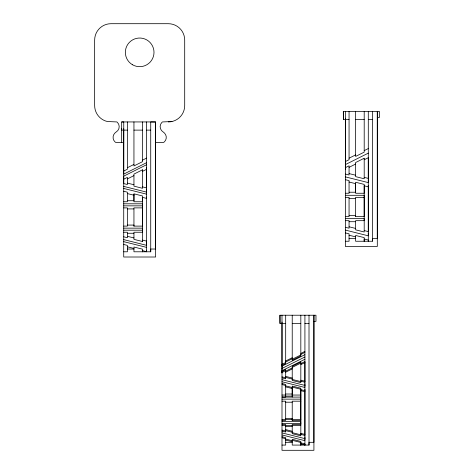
<?xml version="1.0" encoding="UTF-8"?>
<svg xmlns="http://www.w3.org/2000/svg" width="474" height="474" viewBox="0 0 474 474"><rect width="100%" height="100%" fill="white"/><g stroke="black" fill="none" stroke-linecap="round" stroke-linejoin="round"><path stroke-width="0.71" d="M123.708 179.219L127.393 177.377L127.393 184.51L123.714 183.586L123.714 176.168L146.632 164.709M123.75 128.756L123.714 174.124L146.632 162.659M123.714 203.796L142.538 203.796L142.538 226.11L133.946 226.11L133.946 225.079L127.393 225.079M133.946 194.204L133.946 201.752L142.538 201.752L142.538 195.969L133.946 193.819L133.946 200.727L127.393 200.727M123.714 228.148L142.538 228.148L142.538 232.242L133.946 232.242L133.946 239.358L142.538 241.509L142.538 197.374L146.632 198.399L146.632 189.322M146.632 250.586L146.632 250.201M146.632 196.988L146.632 245.342L123.714 239.613M146.632 167.76L146.632 192.13L123.714 186.401M146.632 242.528L146.632 251.789L142.538 250.586L142.538 251.789L142.538 249.176L133.946 247.031L133.946 251.789L150.726 251.789L150.726 249.022L155.638 249.022L155.638 121.937L121.664 121.937L121.664 142.401M285.68 370.668L281.989 372.511L281.994 364.364L285.68 362.521M285.68 396.068L292.227 396.068L292.227 386.091L300.824 388.236L300.824 420.426L292.227 420.426L292.227 418.376L285.68 418.376M292.227 397.094L292.227 387.495L285.68 385.86M304.918 439.659L304.918 389.261M304.918 386.446L304.918 361.555L300.824 363.599M304.918 436.844L304.918 445.08L304.918 443.877L300.824 442.852L300.824 445.08L300.824 441.448L292.227 439.297L292.227 445.08L309.007 445.08L309.007 442.313L313.918 442.313L313.918 315.228L313.918 450.3L281.994 450.3L281.994 323.268M345.374 169.177L345.422 111.39L343.33 111.402L343.377 119.59L349.06 119.578M345.374 195.3L364.204 195.3L364.204 216.588L355.613 216.588L355.613 215.563L349.06 215.563M345.374 218.633L364.204 218.633L364.204 220.677L355.613 220.677L355.613 229.837L364.204 231.987L364.204 185.808L368.298 186.833M368.298 234.417L368.298 235.821L345.374 230.091M368.298 233.712L368.298 185.423M368.298 233.012L368.298 241.248L368.298 240.04L364.204 239.02L364.204 241.248L364.204 237.61L355.613 235.465L355.613 241.248L372.392 241.248L372.392 238.475L377.304 238.475L377.304 111.39L377.304 246.468L345.374 246.468L345.374 119.43M313.918 321.366L315.968 321.366L315.968 315.228L281.994 315.228L281.994 366.147L304.918 354.688M127.393 167.701L133.946 164.431M142.538 160.129L146.632 158.085M123.714 171.073L127.393 169.23L127.393 121.937M127.393 178.905L133.946 175.629M142.538 171.333L146.632 169.283M349.06 158.186L355.613 154.909M364.204 150.613L368.298 148.563M345.38 161.551L349.06 159.708L349.06 111.39M345.374 164.602L368.298 153.143M345.374 167.654L349.06 165.811L349.06 174.989L345.374 174.071M349.06 167.34L355.613 164.063M364.204 159.768L368.298 157.718L368.298 182.614L345.374 176.885M285.68 360.998L292.227 357.722M300.824 353.426L304.918 351.376M285.68 362.018L292.227 358.747M300.824 354.445L304.918 352.401M292.227 359.245L300.824 354.949M281.994 365.389L285.68 363.546L285.68 315.228M281.994 368.44L304.918 356.975M281.994 370.727L304.918 359.262M292.227 367.397L300.824 363.096M285.68 371.172L292.227 367.895M285.68 372.197L292.227 368.92M300.824 364.625L304.918 362.574M155.638 142.401L163.649 142.401L164.484 141.762A6.138 6.138 0 0 0 164.484 133.081L163.21 132.003A6.138 6.138 0 0 1 161.936 122.345L162.475 121.937L171.967 121.522M121.711 121.948L123.755 121.937L123.714 257.009L155.638 257.009L155.638 122.019L150.726 121.937L150.726 251.789M285.68 323.416L279.992 323.428L279.95 315.24L282.042 315.228M343.33 111.402L343.377 119.59M345.374 111.39L379.348 111.39L379.348 117.534L377.304 117.534M355.613 119.578L364.204 119.578M368.298 119.578L372.392 119.578M127.393 130.119L121.711 130.131L121.705 128.768M133.946 130.119L142.538 130.119M146.632 130.119L150.726 130.119M123.726 142.401L115.697 142.401L114.868 141.762A6.138 6.138 0 0 1 114.868 133.081L116.142 132.003A6.138 6.138 0 0 0 117.41 122.345L116.877 121.937L107.379 121.522A16.371 16.371 0 0 1 94.652 105.56L94.652 40.071A16.371 16.371 0 0 1 111.023 23.7L168.323 23.7A16.371 16.371 0 0 1 184.7 40.071L184.7 105.56A16.371 16.371 0 0 1 168.323 121.937M349.06 192.231L355.613 192.231L355.613 182.253L364.204 184.404L364.204 193.256L355.613 193.256L355.613 183.657L349.06 182.022M345.374 193.256L349.06 193.256L349.06 180.618L345.374 179.693M345.374 197.344L349.06 197.344L349.06 216.588L345.374 216.588M364.204 197.344L355.613 197.344L355.613 216.588M349.06 198.369L355.613 198.369M123.714 201.752L127.393 201.752L127.393 192.183L123.714 191.259M123.714 205.846L142.538 205.846M142.538 207.885L133.946 207.885L133.946 226.11M123.714 207.885L127.393 207.89L127.393 226.104L123.714 226.11M127.393 208.916L133.946 208.916M345.374 220.677L349.06 220.677L349.06 228.201L345.374 227.283M349.06 221.702L355.613 221.702M123.714 230.198L142.538 230.198M123.714 232.242L127.393 232.242L127.393 237.717L123.714 236.799M127.393 233.267L133.946 233.267M349.06 238.475L355.613 238.475M345.374 241.248L349.06 241.248L349.06 233.824L345.374 232.906M127.393 249.022L133.946 249.022M123.714 251.789L127.393 251.789L127.393 245.39L123.714 244.471M279.95 315.24L279.992 323.428M292.227 323.416L300.824 323.416M304.918 323.416L309.007 323.416M285.68 394.018L292.227 394.018M281.994 395.049L285.68 395.043M292.227 395.049L300.824 395.049M300.824 397.094L281.994 397.088L285.68 397.094L285.68 384.45L281.994 383.531M281.994 399.138L300.824 399.138M281.994 401.182L285.68 401.182L285.68 420.42L281.994 420.426M300.824 401.182L292.227 401.182L292.227 420.426M285.68 402.207L292.227 402.207M281.994 419.401L300.824 419.401M281.994 421.445L300.824 421.445L300.824 424.508L292.227 424.508L292.227 433.674L300.824 435.819L300.824 433.39L304.918 434.415M281.994 423.489L300.824 423.489M281.994 424.508L285.68 424.508L285.68 432.033L281.994 431.115M281.994 425.534L300.824 425.534M285.68 426.559L292.227 426.559M285.68 442.313L292.227 442.313M281.994 445.08L285.68 445.08L285.68 437.662L281.994 436.738M349.06 173.585L355.613 175.22M364.204 177.371L368.298 178.396L368.298 111.39M349.06 226.797L355.613 228.432M364.204 230.583L368.298 231.602L368.298 179.8M349.06 235.234L355.613 236.87M127.393 183.1L133.946 184.742M142.538 186.886L146.632 187.911L146.632 121.937M123.714 188.451L146.632 194.18M127.393 193.588L133.946 195.223M127.393 236.313L133.946 237.948M146.632 241.124L142.538 240.099L142.538 241.509M123.714 241.657L146.632 247.387M127.393 246.8L133.946 248.435M285.68 376.397L292.227 378.033M300.824 380.184L304.918 381.203M285.68 377.417L292.227 379.058M300.824 381.203L304.918 382.228L304.918 315.228M281.994 376.883L285.68 377.802M292.227 379.437L300.824 381.588M281.994 377.902L285.68 378.827L285.68 369.649L281.989 371.486L281.994 373.014M281.994 379.692L304.918 385.421M281.994 381.742L304.918 387.471M281.994 384.55L285.68 385.475M292.227 387.11L300.824 389.261M304.918 390.665L300.824 389.646L300.824 434.415L304.918 435.44L304.918 383.632M285.68 386.879L292.227 388.52M300.824 390.665L304.918 391.69M285.68 429.604L292.227 431.245M285.68 430.629L292.227 432.264M281.994 430.09L285.68 431.014M292.227 432.649L300.824 434.8M281.994 432.904L304.918 438.634M281.994 434.948L304.918 440.684M281.994 437.763L285.68 438.687M292.227 440.322L300.824 442.473M285.68 439.066L292.227 440.707M285.68 440.091L292.227 441.727M300.824 443.877L304.918 444.902M345.416 118.216L345.422 119.578M282.03 322.047L282.042 323.416M372.392 111.39L372.392 241.248M364.204 111.39L364.204 152.136L355.613 156.438L355.613 111.39M309.007 315.228L309.007 445.08M300.824 315.228L300.824 355.974L292.227 360.27L292.227 315.228M142.538 121.937L142.538 161.658L133.946 165.953L133.946 121.937M142.538 169.805L133.946 174.1L133.946 186.146L142.538 188.297L142.538 169.805M364.204 158.239L355.613 162.535L355.613 176.63L364.204 178.775L364.204 158.239M300.824 362.077L292.227 366.372L292.227 380.462L300.824 382.613L300.824 362.077M132.513 64.76A14.327 14.327 0 0 0 154.003 52.353A14.327 14.327 0 0 0 132.513 39.946A14.327 14.327 0 0 0 132.513 64.76"/></g></svg>
